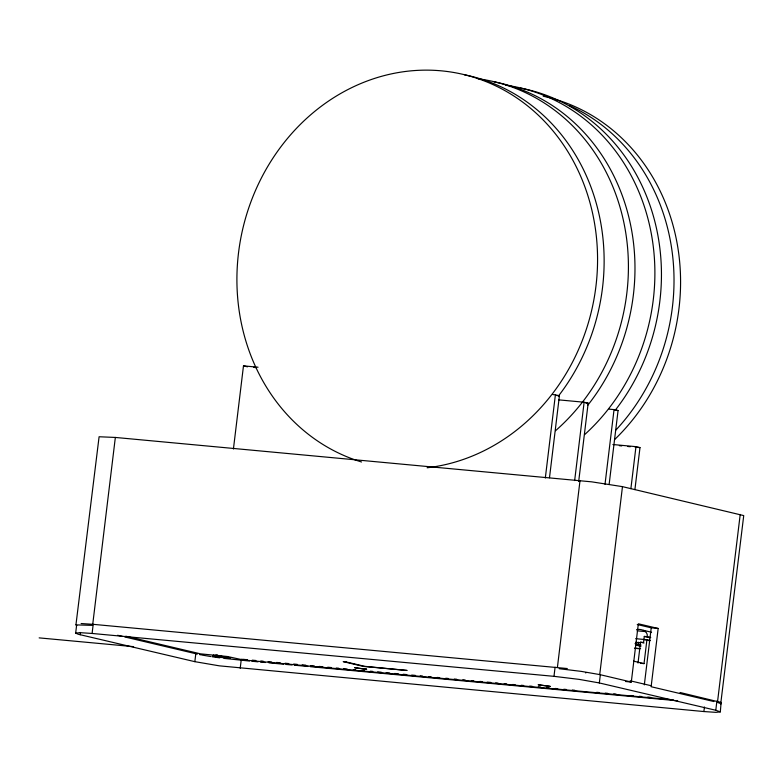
<?xml version="1.0" encoding="UTF-8"?>
<svg xmlns="http://www.w3.org/2000/svg" width="783" height="783" viewBox="0 0 783 783"><rect width="100%" height="100%" fill="white"/><g stroke="black" fill="none" stroke-linecap="round" stroke-linejoin="round"><path stroke-width="1.17" d="M650.742 637.499L647.296 636.687C648.099 630.873 641.199 628.612 636.559 629.62M76.714 625.47L75.941 624.883L99.098 436.757L115.346 437.443L591.752 481.848L622.475 486.644L743.733 515.586L720.693 703.976M680.055 692.495L721.114 702.439L720.321 711.874L715.965 712.354L703.888 711.551L219.318 665.834L194.84 661.664L78.251 634.259L75.657 633.134L76.626 625.147M80.189 634.759L80.473 632.468M115.346 437.443L92.6 625.382L75.941 624.883M75.657 633.134L80.013 632.664L92.091 633.457L93.197 624.335L567.313 668.535M194.84 661.664L195.809 653.678M233.422 449.031L243.484 365.867L258.047 367.217M240.205 668.271L241.311 659.149M545.32 478.002L555.392 394.828L552.964 394.603M549.49 477.747L559.414 395.777L555.392 394.828M574.653 480.576L584.128 402.227L558.651 399.859M92.091 633.457L553.982 676.336L555.088 667.214M578.676 481.525L588.16 403.176L584.128 402.227M557.418 667.322L580.017 480.596M605.005 484.334L614.048 409.597L609.194 409.147M609.174 484.08L618.071 410.546L614.048 409.597M713.91 701.548L651.123 686.72L658.17 628.465L638.341 623.787L631.294 682.042L599.729 674.584L622.475 486.644M720.321 711.874L715.789 710.259L599.347 682.952L600.307 674.966M630.883 488.7L635.962 446.662L612.903 444.519M634.905 489.649L639.985 447.612L635.962 446.662M635.003 643.685L640.66 644.84L638.351 644.478L638.625 642.217M638.018 663.054L640.543 642.217L643.548 642.491L644.292 636.413L647.296 636.687M640.425 663.279L644.037 663.612L646.924 639.731L635.659 638.683M644.331 684.861L651.231 627.819L637.245 624.521M703.888 711.551L704.446 706.99M715.789 710.259L716.885 701.128M740.209 514.451L717.463 702.39L721.104 703.78M81.119 623.532L93.197 624.335M253.575 367.374L256.002 367.599M556.987 395.552L559.414 395.777M585.733 402.951L588.16 403.176M615.644 410.321L618.071 410.546M619.363 445.693L621.79 445.919M627.858 446.486L630.286 446.711M635.14 447.162L639.985 447.612M651.231 627.819L658.17 628.465M637.088 630.814L645.476 631.597M635.698 642.305L640.474 642.755M638.351 644.478L640.739 644.693M635.551 645.309L640.416 645.76M638.693 645.789L641.13 646.014M634.475 648.089L640.553 648.657M635.179 648.344L638.83 648.686M625.519 681.504L631.294 682.042M39.15 637.881L133.58 646.65M242.524 659.257L247.399 659.717M252.263 660.167L255.914 660.509M260.788 660.969L263.215 661.195M268.089 661.645L271.74 661.987M276.605 662.438L280.255 662.78M285.12 663.24L288.77 663.573M293.645 664.033L297.295 664.375M302.16 664.826L305.81 665.168M310.685 665.619L314.335 665.961M319.2 666.421L322.85 666.754M327.715 667.214L331.366 667.556M336.24 668.007L338.677 668.232M343.541 668.692L347.192 669.025M353.28 669.602L355.707 669.827M361.795 670.395L364.232 670.62M370.31 671.188L372.747 671.413M377.621 671.873L381.272 672.205M386.136 672.666L389.787 673.008M394.652 673.458L398.302 673.801M403.176 674.251L406.827 674.594M411.692 675.054L415.342 675.386M420.217 675.846L422.644 676.072M428.732 676.639L431.169 676.864M437.247 677.432L439.684 677.657M445.772 678.235L448.199 678.46M454.287 679.027L456.724 679.253M462.812 679.82L465.239 680.045M471.327 680.613L473.764 680.838M479.842 681.406L482.279 681.641M487.143 682.091L490.804 682.433M495.668 682.884L498.105 683.119M504.183 683.686L506.621 683.911M512.708 684.479L515.136 684.704M521.224 685.272L523.661 685.497M529.748 686.065L532.176 686.29M538.264 686.867L540.701 687.092M546.779 687.66L549.216 687.885M555.304 688.453L557.731 688.678M563.819 689.246L566.256 689.471M572.344 690.038L574.771 690.273M596.675 692.319L599.112 692.544M605.2 693.112L607.637 693.337M613.715 693.904L616.152 694.13M630.755 695.5L633.193 695.725M639.271 696.293L641.708 696.518M647.795 697.085L650.233 697.31M673.165 699.855L243.024 659.912L227.354 656.497L200.565 653.854L125.799 636.197M249.503 661.038L223.928 658.386M251.93 661.263L258.018 661.831M260.445 662.056L265.31 662.506M268.961 662.849L283.563 664.199M285.991 664.424L292.079 664.992M294.506 665.217L307.885 666.46M310.322 666.685L677.677 700.805M559.15 668.711L581.201 671.374L599.729 674.584M553.982 676.336L579.126 679.38L599.347 682.952M216.842 657.436L219.837 657.847M212.007 656.731L215.844 657.299M210.793 656.545L202.063 655.068M199.469 654.559L201.202 654.901M365.299 668.897L366.229 669.113M630.149 680.789L651.544 685.81M243.484 365.867L247.516 366.816M643.469 630.335L651.554 632.243M644.292 636.413L650.027 637.763M646.924 639.731L650.37 640.543M643.92 639.457L649.655 640.807M640.543 642.217L643.988 643.029M633.545 661.136L644.037 663.612M117.636 635.267L122.393 636.393M124.771 636.951L197.316 654.079M361.56 461.99A200.438 179.141 -76.7 0 1 281.028 146.597A200.438 179.141 -76.7 0 1 579.185 172.906A200.438 179.141 -76.7 0 1 427.107 467.774M464.388 74.786A200.438 179.141 -76.7 0 1 558.455 396.002M478.012 78.77A200.438 179.141 -76.7 0 1 623.425 220.512A200.438 179.141 -76.7 0 1 555.538 430.719M494.063 81.843A200.438 179.141 -76.7 0 1 587.837 405.163M505.691 85.181A200.438 179.141 -76.7 0 1 649.645 225.612A200.438 179.141 -76.7 0 1 584.715 434.555M520.538 88.097A200.438 179.141 -76.7 0 1 615.047 410.478M569.721 105.656A200.438 179.141 -76.7 0 1 615.918 430.033M543.167 96.211A200.438 179.141 -76.7 0 1 676.072 237.963A200.438 179.141 -76.7 0 1 614.821 439.371M226.835 656.966A9.21 0.519 6.9 0 1 217.694 655.86M214.346 655.273A9.21 0.519 6.9 0 1 213.426 655.038M215.785 654.823A9.21 0.519 6.9 0 1 217.674 654.97M585.645 672.842A9.21 0.519 6.9 0 1 585.801 672.989M354.748 667.723L366.591 669.289L354.748 667.723M538.303 684.802L550.146 686.368L538.303 684.802M345.939 661.899L343.208 661.645L363.322 666.392L407.101 670.463L364.721 666.333L345.939 661.899M216.353 656.771A9.21 0.519 6.9 0 0 230.574 658.092A9.21 0.519 6.9 0 0 217.429 656.007A9.21 0.519 6.9 0 0 216.353 656.771"/></g></svg>
